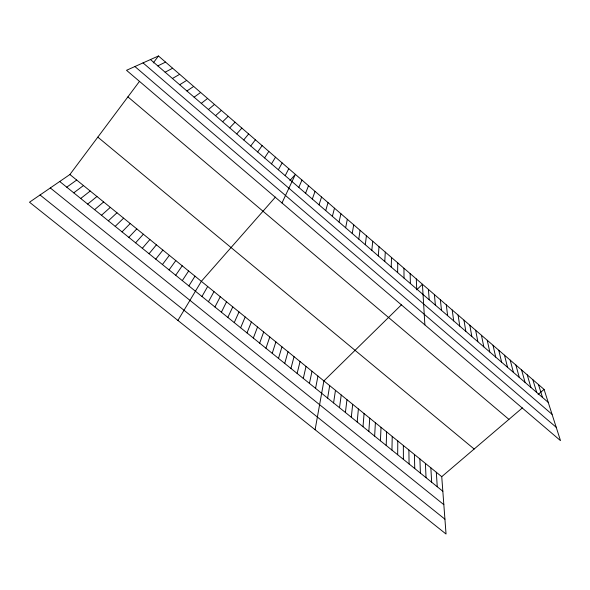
<?xml version="1.0" encoding="UTF-8"?>
<svg xmlns="http://www.w3.org/2000/svg" width="590" height="590" viewBox="0 0 590 590"><rect width="100%" height="100%" fill="white"/><g stroke="black" fill="none" stroke-linecap="round" stroke-linejoin="round"><path stroke-width="0.89" d="M397.675 454.743L397.793 440.966M397.623 272.573L397.756 262.889M391.944 450.111L392.225 436.438M386.199 445.465L386.627 431.895M391.214 267.041L391.531 257.513M380.432 440.804L381.022 427.33M374.643 436.121L375.388 422.757M384.769 261.495L385.285 252.107M368.839 431.423L369.746 418.17M378.308 255.927L379.016 246.686M363.005 426.718L364.074 413.568M357.164 421.99L358.396 408.944M371.825 250.337L372.725 241.251M351.293 417.241L352.687 404.312M345.408 412.484L346.964 399.666M365.313 244.725L366.412 235.786M339.501 407.712L341.227 394.998M358.772 239.09L360.077 230.306M333.579 402.918L335.467 390.315M327.627 398.11L329.685 385.624M352.215 233.434L353.712 224.805M315.097 429.719L323.888 380.911L401.547 304.706M315.562 388.353L317.958 376.088M345.629 227.755L347.326 219.288M309.433 383.397L312.007 371.257M303.29 378.433L306.04 366.405M339.014 222.061L340.917 213.742M297.124 373.441L300.052 361.537M332.377 216.338L334.486 208.181M290.936 368.44L294.041 356.655M284.727 363.418L288.009 351.751M325.717 210.601L328.033 202.599M278.495 358.381L281.954 346.832M272.233 353.322L275.884 341.898M319.028 204.833L321.55 196.994M265.957 348.248L269.792 336.949M312.317 199.051L315.045 191.374M259.659 343.159L263.678 331.978M253.339 338.048L257.542 326.993M305.576 193.24L308.518 185.725M246.996 332.915L251.384 321.993M240.631 327.767L245.204 316.97M298.813 187.414L301.962 180.061M234.245 322.605L239.009 311.933M227.829 317.42L232.785 306.881M281.983 202.967L295.384 174.375L289.889 180.629M221.398 312.213L226.538 301.807M285.199 175.68L288.783 168.666M214.937 306.992L220.277 296.711M208.454 301.756L213.993 291.608M278.355 169.787L282.16 162.936M201.95 296.497L207.68 286.482M177.9 320.429L201.352 281.334L275.427 197.075M271.489 163.865L275.508 157.183M188.874 285.921L194.995 276.172M264.593 157.921L268.826 151.409M182.295 280.604L188.623 270.994M175.695 275.264L182.222 265.795M257.668 151.954L262.13 145.612M169.072 269.91L175.805 260.574M69.893 174.515L441.74 476.676L446.04 534.024L29.5 202.215L69.893 174.515L139.461 81.405M153.275 62.923L158.459 55.976L544.069 389.407L560.5 440.634L126.511 70.299L158.459 55.976M162.427 264.534L169.359 255.337M250.713 145.959L255.396 139.793M155.753 259.143L162.892 250.086M243.736 139.948L248.648 133.952M149.056 253.73L156.402 244.813M142.338 248.294L149.89 239.518M236.73 133.908L241.863 128.096M135.589 242.837L143.355 234.208M128.819 237.364L136.799 228.876M229.694 127.846L235.063 122.211M122.019 231.87L130.213 223.529M416.68 289.86L422.425 284.225L424.881 324.906M222.637 121.761L228.234 116.304M115.205 226.354L123.605 218.16M108.353 220.822L116.975 212.776M215.549 115.655L221.375 110.374M101.487 215.262L110.323 207.37M94.584 209.686L103.648 201.942M441.74 476.676L522.423 407.86M538.11 394.481L544.069 389.407M208.432 109.519L214.487 104.423M87.667 204.088L96.944 196.5M80.719 198.476L90.218 191.027M201.286 103.361L207.584 98.449M73.743 192.834L83.47 185.548M194.11 97.18L200.644 92.453M66.744 187.178L76.693 180.039M186.905 90.971L193.682 86.428M179.677 84.739L186.691 80.388M172.42 78.485L179.677 74.318M165.126 72.201L172.634 68.226M157.81 65.896L165.561 62.112M40.046 194.98L444.926 519.185M50.305 187.952L443.835 504.664M59.715 181.491L442.832 491.256M97.822 137.138L474.161 449.027M127.905 96.871L508.919 419.379M134.904 66.537L556.23 427.308M143.031 62.894L552.056 414.32M150.465 59.561L548.221 402.365M538.471 384.569L542.476 397.409M532.859 379.717L536.701 392.431M527.224 374.842L530.912 387.438M521.575 369.952L525.1 382.431M515.903 365.048L519.266 377.408M510.21 360.129L513.411 372.364M504.502 355.195L507.533 367.297M498.771 350.239L501.64 362.216M493.019 345.268L495.725 357.12M487.251 340.275L489.789 352.001M481.455 335.268L483.829 346.868M475.651 330.245L477.848 341.713M469.817 325.201L471.845 336.536M463.969 320.141L465.827 331.351M458.091 315.067L459.78 326.137M452.198 309.971L453.71 320.908M446.291 304.853L447.626 315.665M440.354 299.727L441.512 310.399M434.402 294.58L435.376 305.111M428.421 289.41L429.225 299.808M436.312 472.258L437.256 486.743M430.862 467.833L431.659 482.222M425.397 463.393L426.039 477.679M416.289 278.923L416.724 289.034M419.91 458.939L420.404 473.121M410.139 273.598L410.382 283.569M414.409 454.462L414.755 468.549M408.892 449.978L409.077 463.961M403.958 268.251L404.017 278.082M403.353 445.479L403.39 459.359"/></g></svg>
